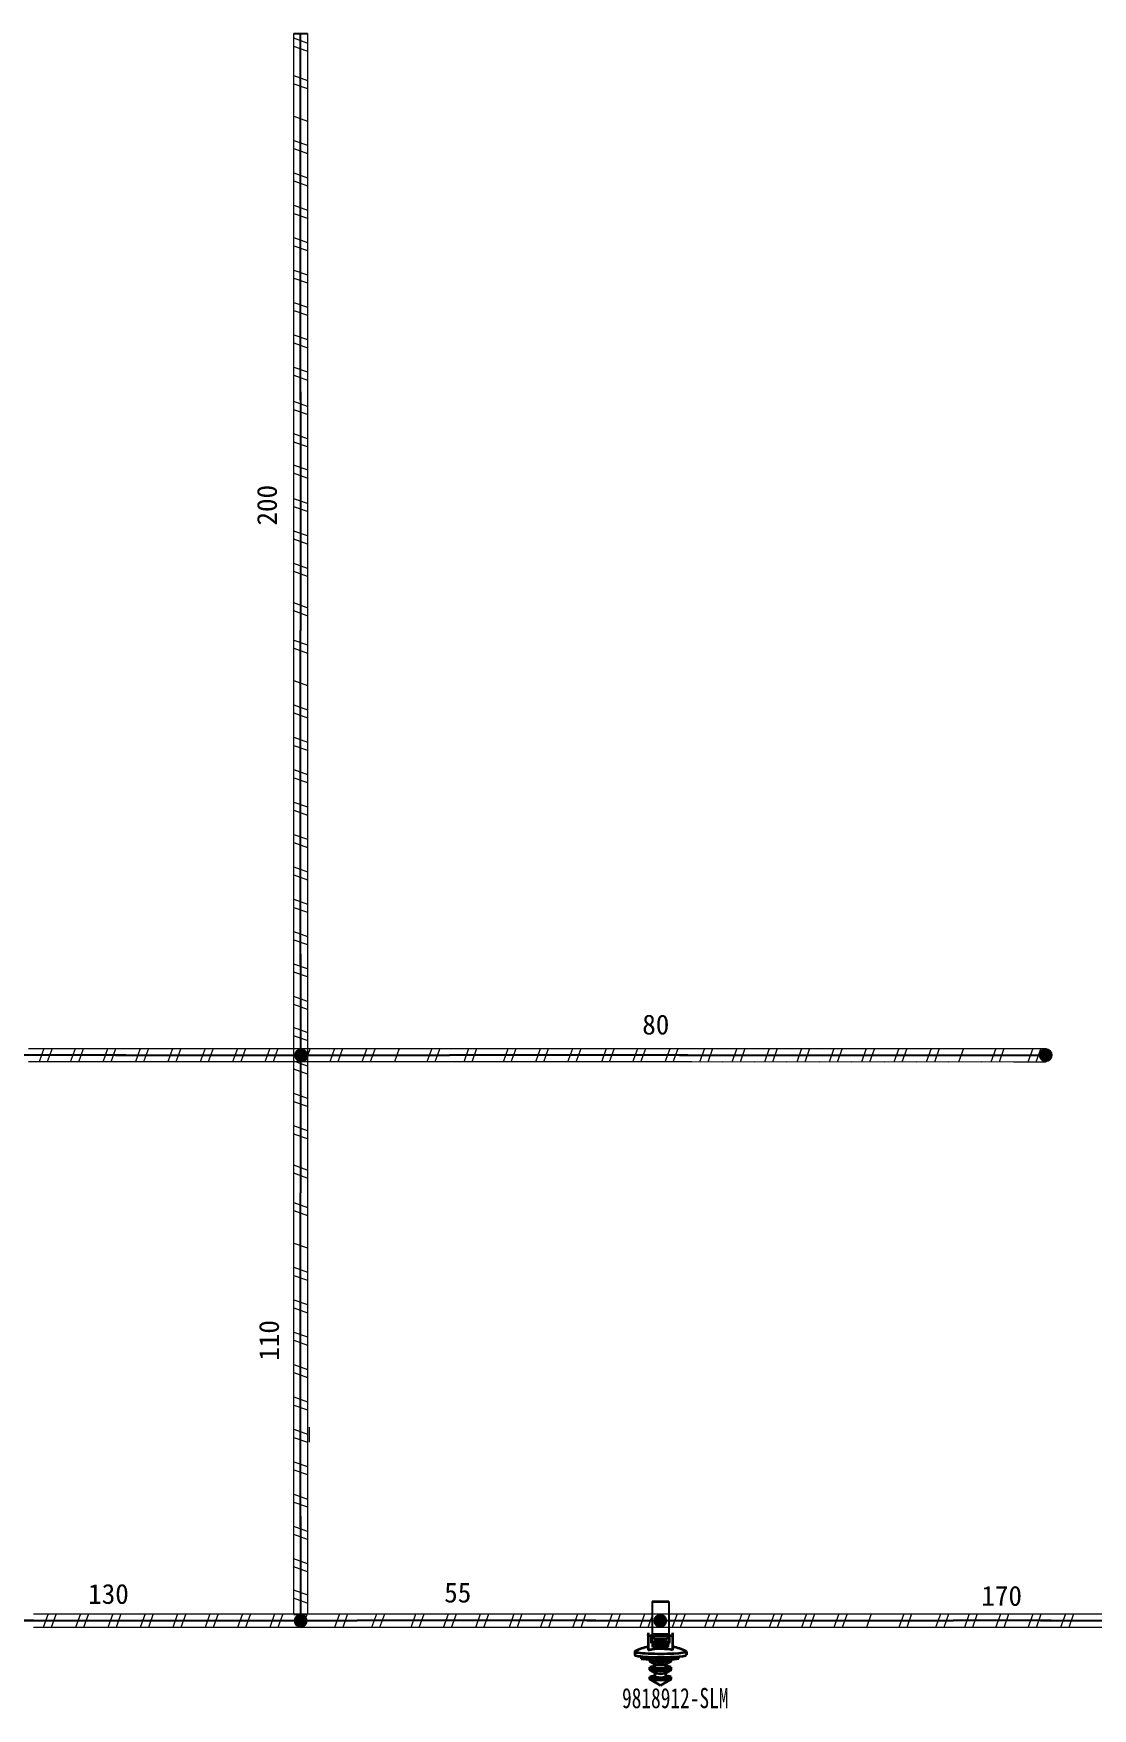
# Model space of a CAD drawing. Header units: millimetres. Extents: x 17 to 3784, y 12 to 1382.
# Drawn here: x 1067.3 to 1144.3, y 1076.4 to 1198.2 of the extents above; entities that cross this region are included whole.
import ezdxf

# ---------------------------------------------------------------- set-up
doc = ezdxf.new("R2010")
doc.units = ezdxf.units.MM
doc.layers.add('ENT', color=7, linetype='Continuous', lineweight=18)
doc.layers.add('粗实线层', color=7, linetype='Continuous', lineweight=35)
doc.styles.add('FangSong_GB2312_Style', font='simfang.ttf')
doc.styles.add('foton', font='', dxfattribs={"width": 0.7})
doc.styles.get('foton').set_extended_font_data('宋体')

msp = doc.modelspace()

# ---------------------------------------------------------------- hatches: boundary and pattern name
h = msp.add_hatch(color=0)
edge = h.paths.add_edge_path(flags=0)
edge.add_arc((1086.76, 1123.89), 0.507, 180, 540)
h = msp.add_hatch(color=0)
edge = h.paths.add_edge_path(flags=0)
edge.add_arc((1140.91, 1123.9), 0.507, 180, 540)
h = msp.add_hatch(color=0)
edge = h.paths.add_edge_path(flags=0)
edge.add_arc((1086.73, 1082.78), 0.507, 180, 540)
h = msp.add_hatch(color=0)
edge = h.paths.add_edge_path(flags=0)
edge.add_arc((1112.88, 1082.79), 0.507, 180, 540)

# ---------------------------------------------------------------- linework, layer by layer
for p, q in [((1086.24, 1198.14), (1087.22, 1198.14)), ((1140.92, 1124.39), (1140.92, 1123.41))]:
    msp.add_line(p, q)
at = {"color": 0}
for p, q in [((1112.29, 1084.2), (1112.29, 1081.81)), ((1113.51, 1084.2), (1113.51, 1081.81)), ((1086.23, 1083.28), (1087.22, 1083.28))]:
    msp.add_line(p, q, dxfattribs=at)
at = {"color": 0, "lineweight": 35, "ltscale": 0.137499}
for p, q in [((1112.29, 1084.2), (1113.51, 1084.2)), ((1112.29, 1081.81), (1113.51, 1081.81))]:
    msp.add_line(p, q, dxfattribs=at)
at = {"color": 0, "lineweight": 35, "ltscale": 0.021804}
for p, q in [((1112.01, 1081.72), (1112.02, 1081.91)), ((1112.26, 1081.36), (1112.25, 1081.17)), ((1112.35, 1081.36), (1112.34, 1081.17)), ((1112.35, 1081.07), (1112.34, 1080.88)), ((1113.46, 1081.36), (1113.45, 1081.17)), ((1113.78, 1081.72), (1113.79, 1081.91))]:
    msp.add_line(p, q, dxfattribs=at)
at = {"color": 0, "lineweight": 35, "ltscale": 0.199999}
msp.add_line((1112.01, 1081.72), (1113.78, 1081.72), dxfattribs=at)
at = {"color": 0, "lineweight": 35, "ltscale": 0.120856}
for p, q in [((1112.01, 1081.72), (1112.01, 1080.65)), ((1113.78, 1081.72), (1113.78, 1080.65))]:
    msp.add_line(p, q, dxfattribs=at)
at = {"color": 0, "lineweight": 35, "ltscale": 0.047321}
for p, q in [((1112.25, 1081.17), (1112.25, 1081.59)), ((1113.54, 1081.17), (1113.54, 1081.59))]:
    msp.add_line(p, q, dxfattribs=at)
at = {"color": 0, "lineweight": 35, "ltscale": 0.014999}
msp.add_line((1112.39, 1081.59), (1112.25, 1081.59), dxfattribs=at)
at = {"color": 0, "lineweight": 35, "ltscale": 0.010001}
for p, q in [((1112.25, 1081.17), (1112.34, 1081.17)), ((1113.45, 1081.17), (1113.54, 1081.17))]:
    msp.add_line(p, q, dxfattribs=at)
at = {"color": 0, "lineweight": 35, "ltscale": 0.025537}
msp.add_line((1112.26, 1081.36), (1112.26, 1081.59), dxfattribs=at)
at = {"color": 0, "lineweight": 35, "ltscale": 0.01}
msp.add_line((1112.26, 1081.36), (1112.35, 1081.36), dxfattribs=at)
at = {"color": 0, "lineweight": 35, "ltscale": 0.032373}
for p, q in [((1112.34, 1080.88), (1112.34, 1081.17)), ((1112.35, 1081.07), (1112.35, 1081.36))]:
    msp.add_line(p, q, dxfattribs=at)
at = {"color": 0, "lineweight": 35, "ltscale": 0.01149}
msp.add_line((1112.45, 1081.07), (1112.35, 1081.07), dxfattribs=at)
at = {"color": 0, "lineweight": 35, "ltscale": 0.012451}
for p, q in [((1112.39, 1081.59), (1112.39, 1081.48)), ((1112.45, 1081.15), (1112.45, 1081.04)), ((1113.34, 1081.15), (1113.34, 1081.04)), ((1113.4, 1081.59), (1113.4, 1081.48))]:
    msp.add_line(p, q, dxfattribs=at)
at = {"color": 0, "lineweight": 35, "ltscale": 0.114999}
msp.add_line((1113.4, 1081.48), (1112.39, 1081.48), dxfattribs=at)
at = {"color": 0, "lineweight": 35, "ltscale": 0.1}
for p, q in [((1112.45, 1081.35), (1113.34, 1081.35)), ((1112.46, 1080.96), (1113.34, 1080.96))]:
    msp.add_line(p, q, dxfattribs=at)
at = {"color": 0, "lineweight": 35, "ltscale": 0.000439834}
msp.add_line((1112.45, 1081.35), (1112.45, 1081.35), dxfattribs=at)
at = {"color": 0, "lineweight": 35, "ltscale": 0.099999}
for p, q in [((1112.45, 1081.35), (1113.34, 1081.35)), ((1112.45, 1081.17), (1113.34, 1081.17))]:
    msp.add_line(p, q, dxfattribs=at)
at = {"color": 0, "lineweight": 35, "ltscale": 0.019922}
for p, q in [((1112.45, 1081.35), (1112.45, 1081.17)), ((1113.34, 1081.35), (1113.34, 1081.17))]:
    msp.add_line(p, q, dxfattribs=at)
at = {"color": 0, "lineweight": 35, "ltscale": 0.002181}
for p, q in [((1112.45, 1081.17), (1112.45, 1081.15)), ((1113.34, 1081.17), (1113.34, 1081.15))]:
    msp.add_line(p, q, dxfattribs=at)
at = {"color": 0, "lineweight": 35, "ltscale": 0.099998}
for p, q in [((1112.45, 1081.15), (1113.34, 1081.15)), ((1112.45, 1081.04), (1113.34, 1081.04))]:
    msp.add_line(p, q, dxfattribs=at)
at = {"color": 0, "lineweight": 35, "ltscale": 0.009468}
msp.add_line((1112.45, 1081.04), (1112.46, 1080.96), dxfattribs=at)
at = {"color": 0, "lineweight": 35, "ltscale": 0.018183}
msp.add_line((1113.34, 1081.19), (1113.34, 1081.35), dxfattribs=at)
at = {"color": 0, "lineweight": 35, "ltscale": 0.000439867}
msp.add_line((1113.34, 1081.35), (1113.34, 1081.35), dxfattribs=at)
at = {"color": 0, "lineweight": 35, "ltscale": 0.002853}
msp.add_line((1113.34, 1081.22), (1113.34, 1081.19), dxfattribs=at)
at = {"color": 0, "lineweight": 35, "ltscale": 0.023842}
msp.add_line((1113.34, 1081), (1113.34, 1081.21), dxfattribs=at)
at = {"color": 0, "lineweight": 35, "ltscale": 0.012045}
msp.add_line((1113.45, 1081.07), (1113.34, 1081.07), dxfattribs=at)
at = {"color": 0, "lineweight": 35, "ltscale": 0.001513}
msp.add_line((1113.34, 1081.04), (1113.34, 1081.06), dxfattribs=at)
at = {"color": 0, "lineweight": 35, "ltscale": 0.010273}
msp.add_line((1113.34, 1081.05), (1113.34, 1080.96), dxfattribs=at)
at = {"color": 0, "lineweight": 35, "ltscale": 0.012463}
msp.add_line((1113.41, 1081.59), (1113.4, 1081.48), dxfattribs=at)
at = {"color": 0, "lineweight": 35, "ltscale": 0.015}
msp.add_line((1113.54, 1081.59), (1113.4, 1081.59), dxfattribs=at)
at = {"color": 0, "lineweight": 35, "ltscale": 0.032379}
msp.add_line((1113.45, 1080.88), (1113.45, 1081.17), dxfattribs=at)
at = {"color": 0, "lineweight": 35, "ltscale": 0.009064}
msp.add_line((1113.46, 1081.36), (1113.54, 1081.36), dxfattribs=at)
at = {"color": 0, "lineweight": 35, "ltscale": 0.113794}
msp.add_line((1113.79, 1080.9), (1113.79, 1081.91), dxfattribs=at)
at = {"color": 0, "lineweight": 35, "ltscale": 0.027679}
for p, q in [((1111.02, 1080.56), (1111.02, 1080.31)), ((1114.78, 1080.56), (1114.78, 1080.31))]:
    msp.add_line(p, q, dxfattribs=at)
at = {"color": 0, "lineweight": 35, "ltscale": 0.01853}
msp.add_line((1112.12, 1079.85), (1112.12, 1080.02), dxfattribs=at)
at = {"color": 0, "lineweight": 35, "ltscale": 0.051177}
msp.add_line((1112.52, 1079.61), (1112.13, 1079.84), dxfattribs=at)
at = {"color": 0, "lineweight": 35, "ltscale": 0.124999}
msp.add_line((1113.45, 1080.88), (1112.34, 1080.88), dxfattribs=at)
at = {"color": 0, "lineweight": 35, "ltscale": 0.02207}
for p, q in [((1112.52, 1079.96), (1112.52, 1080.15)), ((1113.28, 1079.96), (1113.28, 1080.15))]:
    msp.add_line(p, q, dxfattribs=at)
at = {"color": 0, "lineweight": 35, "ltscale": 0.051178}
msp.add_line((1113.28, 1079.61), (1113.67, 1079.84), dxfattribs=at)
at = {"color": 0, "lineweight": 35, "ltscale": 0.004356}
msp.add_line((1113.34, 1080.96), (1113.34, 1081), dxfattribs=at)
at = {"color": 0, "lineweight": 35, "ltscale": 0.018536}
msp.add_line((1113.67, 1079.85), (1113.67, 1080.02), dxfattribs=at)
at = {"color": 0, "lineweight": 35, "ltscale": 0.019769}
for p, q in [((1112.12, 1079.23), (1112.12, 1079.41)), ((1113.67, 1079.23), (1113.67, 1079.41))]:
    msp.add_line(p, q, dxfattribs=at)
at = {"color": 0, "lineweight": 35, "ltscale": 0.017883}
for p, q in [((1112.12, 1078.55), (1112.12, 1078.71)), ((1113.67, 1078.55), (1113.67, 1078.71))]:
    msp.add_line(p, q, dxfattribs=at)
at = {"color": 0, "lineweight": 35, "ltscale": 0.051179}
for p, q in [((1112.52, 1078.99), (1112.13, 1079.22)), ((1113.28, 1078.99), (1113.67, 1079.22))]:
    msp.add_line(p, q, dxfattribs=at)
at = {"color": 0, "lineweight": 35, "ltscale": 0.029858}
for p, q in [((1112.52, 1079.35), (1112.52, 1079.61)), ((1113.28, 1079.35), (1113.28, 1079.61))]:
    msp.add_line(p, q, dxfattribs=at)
at = {"color": 0, "lineweight": 35, "ltscale": 0.032245}
for p, q in [((1112.52, 1078.71), (1112.52, 1078.99)), ((1113.28, 1078.71), (1113.28, 1078.99))]:
    msp.add_line(p, q, dxfattribs=at)
at = {"color": 0, "lineweight": 35, "ltscale": 0.100609}
msp.add_line((1112.9, 1078.09), (1112.13, 1078.54), dxfattribs=at)
at = {"color": 0, "lineweight": 35, "ltscale": 0.10061}
msp.add_line((1112.9, 1078.09), (1113.67, 1078.54), dxfattribs=at)
at = {"color": 7, "linetype": 'Continuous', "lineweight": 0}
for points in [[(1086.24, 1195.8), (1086.24, 1198.15)], [(1087.22, 1198.15), (1087.22, 1195.8)], [(1087.21, 1197.44), (1086.23, 1197.8)], [(1087.21, 1196.86), (1086.23, 1197.21)], [(1086.24, 1193.44), (1086.24, 1195.8)], [(1087.22, 1195.8), (1087.22, 1193.44)], [(1086.24, 1195.09), (1087.22, 1194.74)], [(1086.24, 1194.5), (1087.22, 1194.15)], [(1086.24, 1191.09), (1086.24, 1193.44)], [(1087.22, 1193.44), (1087.22, 1191.09)], [(1086.24, 1192.15), (1087.22, 1191.79)], [(1086.24, 1188.73), (1086.24, 1191.09)], [(1087.22, 1191.09), (1087.22, 1188.73)], [(1086.24, 1190.38), (1087.22, 1190.03)], [(1086.24, 1189.79), (1087.22, 1189.44)], [(1086.24, 1186.38), (1086.24, 1188.73)], [(1087.22, 1188.73), (1087.22, 1186.38)], [(1086.24, 1188.03), (1087.22, 1187.67)], [(1086.24, 1187.44), (1087.22, 1187.09)], [(1086.24, 1184.02), (1086.24, 1186.38)], [(1087.22, 1186.38), (1087.22, 1184.02)], [(1086.24, 1185.67), (1087.22, 1185.32)], [(1086.24, 1185.08), (1087.22, 1184.73)], [(1086.24, 1181.67), (1086.24, 1184.02)], [(1086.24, 1183.32), (1087.22, 1182.96)], [(1087.22, 1184.02), (1087.22, 1181.67)], [(1086.24, 1182.73), (1087.22, 1182.38)], [(1086.24, 1179.32), (1086.24, 1181.67)], [(1086.24, 1180.96), (1087.22, 1180.61)], [(1087.22, 1181.67), (1087.22, 1179.32)], [(1086.24, 1180.38), (1087.22, 1180.02)], [(1086.24, 1176.96), (1086.24, 1179.32)], [(1086.24, 1178.61), (1087.22, 1178.26)], [(1087.22, 1179.32), (1087.22, 1176.96)], [(1086.24, 1178.02), (1087.22, 1177.67)], [(1086.24, 1174.61), (1086.24, 1176.96)], [(1086.24, 1176.25), (1087.22, 1175.9)], [(1087.22, 1176.96), (1087.22, 1174.61)], [(1086.24, 1175.67), (1087.22, 1175.31)], [(1086.24, 1172.25), (1086.24, 1174.61)], [(1086.24, 1173.9), (1087.22, 1173.55)], [(1087.22, 1174.61), (1087.22, 1172.25)], [(1086.24, 1173.31), (1087.22, 1172.96)], [(1086.24, 1169.75), (1086.24, 1172.65)], [(1087.22, 1172.39), (1087.22, 1169.75)], [(1087.22, 1171.05), (1086.24, 1171.4)], [(1087.22, 1170.46), (1086.24, 1170.81)], [(1086.24, 1167.4), (1086.24, 1169.75)], [(1087.22, 1168.69), (1086.24, 1169.05)], [(1087.22, 1169.75), (1087.22, 1167.4)], [(1087.22, 1168.1), (1086.24, 1168.46)], [(1087.2, 1166.43), (1086.22, 1166.78)], [(1086.24, 1165.04), (1086.24, 1167.4)], [(1087.22, 1167.4), (1087.22, 1165.04)], [(1087.2, 1165.84), (1086.22, 1166.19)], [(1086.24, 1162.69), (1086.24, 1165.04)], [(1087.22, 1165.04), (1087.22, 1162.69)], [(1087.22, 1163.98), (1086.24, 1164.34)], [(1087.22, 1163.4), (1086.24, 1163.75)], [(1086.24, 1160.33), (1086.24, 1162.69)], [(1087.22, 1162.69), (1087.22, 1160.33)], [(1087.22, 1161.63), (1086.24, 1161.98)], [(1087.22, 1161.04), (1086.24, 1161.39)], [(1086.24, 1156.97), (1086.24, 1160.33)], [(1087.22, 1160.33), (1087.22, 1156.89)], [(1087.22, 1159.27), (1086.24, 1159.63)], [(1087.22, 1158.69), (1086.24, 1159.04)], [(1087.21, 1156.42), (1086.23, 1156.77)], [(1086.24, 1154.77), (1086.24, 1157.13)], [(1087.22, 1157.13), (1087.22, 1154.77)], [(1087.21, 1155.83), (1086.23, 1156.19)], [(1086.24, 1152.42), (1086.24, 1154.77)], [(1086.24, 1154.07), (1087.22, 1153.71)], [(1087.22, 1154.77), (1087.22, 1152.42)], [(1086.24, 1153.48), (1087.22, 1153.12)], [(1086.24, 1150.06), (1086.24, 1152.42)], [(1087.22, 1152.42), (1087.22, 1150.06)], [(1086.24, 1151.12), (1087.22, 1150.77)], [(1086.24, 1147.71), (1086.24, 1150.06)], [(1086.24, 1149.36), (1087.22, 1149)], [(1087.22, 1150.06), (1087.22, 1147.71)], [(1086.24, 1148.77), (1087.22, 1148.42)], [(1086.24, 1145.35), (1086.24, 1147.71)], [(1086.24, 1147), (1087.22, 1146.65)], [(1087.22, 1147.71), (1087.22, 1145.35)], [(1086.24, 1146.41), (1087.22, 1146.06)], [(1086.24, 1143), (1086.24, 1145.35)], [(1086.24, 1144.65), (1087.22, 1144.3)], [(1087.22, 1145.35), (1087.22, 1143)], [(1086.24, 1144.06), (1087.22, 1143.71)], [(1086.24, 1140.65), (1086.24, 1143)], [(1086.24, 1142.29), (1087.22, 1141.94)], [(1087.22, 1143), (1087.22, 1140.65)], [(1086.24, 1141.71), (1087.22, 1141.35)], [(1086.24, 1138.29), (1086.24, 1140.65)], [(1086.24, 1139.94), (1087.22, 1139.59)], [(1087.22, 1140.65), (1087.22, 1138.29)], [(1086.24, 1139.35), (1087.22, 1139)], [(1086.24, 1135.94), (1086.24, 1138.29)], [(1087.22, 1138.29), (1087.22, 1135.94)], [(1086.24, 1137.59), (1087.22, 1137.23)], [(1086.24, 1137), (1087.22, 1136.64)], [(1086.24, 1133.58), (1086.24, 1135.94)], [(1087.22, 1135.94), (1087.22, 1133.58)], [(1086.24, 1135.23), (1087.22, 1134.88)], [(1086.24, 1134.64), (1087.22, 1134.29)], [(1086.24, 1131.23), (1086.24, 1133.58)], [(1087.22, 1133.58), (1087.22, 1131.23)], [(1086.24, 1132.88), (1087.22, 1132.52)], [(1086.24, 1132.29), (1087.22, 1131.94)], [(1086.24, 1128.87), (1086.24, 1131.23)], [(1087.22, 1131.23), (1087.22, 1128.87)], [(1087.22, 1130.17), (1086.24, 1130.52)], [(1087.22, 1129.58), (1086.24, 1129.93)], [(1086.24, 1126.52), (1086.24, 1128.87)], [(1087.22, 1128.87), (1087.22, 1126.52)], [(1087.22, 1127.81), (1086.24, 1128.17)], [(1087.22, 1127.22), (1086.24, 1127.58)], [(1086.24, 1124.16), (1086.24, 1126.52)], [(1087.22, 1126.52), (1087.22, 1124.16)], [(1087.2, 1125.55), (1086.22, 1125.9)], [(1087.2, 1124.96), (1086.22, 1125.31)], [(1066.94, 1124.39), (1069.3, 1124.39)], [(1067.74, 1123.43), (1068.09, 1124.41)], [(1068.33, 1123.43), (1068.68, 1124.41)], [(1069.3, 1124.39), (1071.65, 1124.39)], [(1070, 1123.41), (1070.36, 1124.39)], [(1070.59, 1123.41), (1070.95, 1124.39)], [(1071.65, 1124.39), (1074.01, 1124.39)], [(1072.36, 1123.41), (1072.71, 1124.39)], [(1072.95, 1123.41), (1073.3, 1124.39)], [(1074.01, 1124.38), (1076.36, 1124.39)], [(1075.07, 1124.39), (1074.71, 1123.41)], [(1075.66, 1124.39), (1075.3, 1123.41)], [(1076.36, 1124.38), (1078.72, 1124.39)], [(1077.42, 1124.39), (1077.07, 1123.41)], [(1078.01, 1124.39), (1077.66, 1123.41)], [(1078.72, 1124.38), (1081.07, 1124.39)], [(1079.78, 1124.39), (1079.42, 1123.41)], [(1080.36, 1124.39), (1080.01, 1123.41)], [(1081.07, 1124.38), (1083.43, 1124.39)], [(1082.13, 1124.39), (1081.78, 1123.41)], [(1082.72, 1124.39), (1082.37, 1123.41)], [(1083.43, 1124.38), (1085.78, 1124.39)], [(1084.48, 1124.39), (1084.13, 1123.41)], [(1085.07, 1124.39), (1084.72, 1123.41)], [(1085.78, 1124.38), (1088.13, 1124.39)], [(1086.24, 1121.81), (1086.24, 1124.16)], [(1086.84, 1124.39), (1086.49, 1123.41)], [(1087.43, 1124.39), (1087.07, 1123.41)], [(1087.22, 1124.16), (1087.22, 1121.81)], [(1088.13, 1124.38), (1090.49, 1124.39)], [(1089.19, 1124.39), (1088.84, 1123.41)], [(1089.78, 1124.39), (1089.43, 1123.41)], [(1090.49, 1124.38), (1092.84, 1124.39)], [(1091.55, 1124.39), (1091.19, 1123.41)], [(1092.14, 1124.39), (1091.78, 1123.41)], [(1092.84, 1124.38), (1095.2, 1124.39)], [(1093.9, 1124.39), (1093.55, 1123.41)], [(1095.2, 1124.38), (1097.55, 1124.39)], [(1096.26, 1124.39), (1095.9, 1123.41)], [(1096.84, 1124.39), (1096.49, 1123.41)], [(1097.55, 1124.39), (1099.91, 1124.39)], [(1098.61, 1123.42), (1098.96, 1124.4)], [(1099.2, 1123.42), (1099.55, 1124.4)], [(1099.75, 1124.39), (1103.11, 1124.39)], [(1101.47, 1123.41), (1101.82, 1124.39)], [(1102.05, 1123.41), (1102.41, 1124.39)], [(1103.11, 1124.39), (1105.47, 1124.39)], [(1103.82, 1123.41), (1104.17, 1124.39)], [(1104.41, 1123.41), (1104.76, 1124.39)], [(1105.47, 1124.39), (1107.82, 1124.39)], [(1106.17, 1123.41), (1106.53, 1124.39)], [(1106.76, 1123.41), (1107.12, 1124.39)], [(1107.82, 1124.39), (1110.18, 1124.39)], [(1108.62, 1123.42), (1108.97, 1124.41)], [(1109.2, 1123.42), (1109.56, 1124.41)], [(1110.18, 1124.39), (1112.53, 1124.39)], [(1110.88, 1123.41), (1111.24, 1124.39)], [(1111.47, 1123.41), (1111.82, 1124.39)], [(1112.53, 1124.39), (1115.43, 1124.39)], [(1113.24, 1123.41), (1113.59, 1124.39)], [(1113.83, 1123.41), (1114.18, 1124.39)], [(1115.03, 1124.38), (1117.39, 1124.39)], [(1116.09, 1124.39), (1115.74, 1123.4)], [(1116.68, 1124.39), (1116.33, 1123.4)], [(1117.39, 1124.38), (1119.74, 1124.39)], [(1118.45, 1124.39), (1118.09, 1123.4)], [(1119.03, 1124.39), (1118.68, 1123.4)], [(1119.74, 1124.38), (1122.09, 1124.39)], [(1120.8, 1124.39), (1120.45, 1123.4)], [(1121.39, 1124.39), (1121.04, 1123.4)], [(1122.09, 1124.38), (1124.45, 1124.39)], [(1123.15, 1124.39), (1122.8, 1123.4)], [(1123.74, 1124.39), (1123.39, 1123.4)], [(1124.45, 1124.38), (1126.8, 1124.39)], [(1125.51, 1124.39), (1125.16, 1123.4)], [(1126.1, 1124.39), (1125.74, 1123.4)], [(1126.8, 1124.38), (1129.16, 1124.39)], [(1127.86, 1124.39), (1127.51, 1123.4)], [(1128.45, 1124.39), (1128.1, 1123.4)], [(1129.16, 1124.38), (1131.51, 1124.39)], [(1130.22, 1124.39), (1129.86, 1123.4)], [(1130.81, 1124.39), (1130.45, 1123.4)], [(1131.51, 1124.38), (1133.87, 1124.39)], [(1132.57, 1124.39), (1132.22, 1123.4)], [(1133.16, 1124.39), (1132.81, 1123.4)], [(1133.87, 1124.38), (1136.22, 1124.39)], [(1134.93, 1124.39), (1134.57, 1123.4)], [(1136.22, 1124.38), (1138.58, 1124.39)], [(1137.28, 1124.39), (1136.93, 1123.4)], [(1137.87, 1124.39), (1137.52, 1123.4)], [(1138.58, 1124.39), (1140.93, 1124.39)], [(1139.64, 1123.42), (1139.99, 1124.4)], [(1140.22, 1123.42), (1140.58, 1124.4)], [(1069.3, 1123.41), (1066.94, 1123.41)], [(1071.65, 1123.41), (1069.3, 1123.41)], [(1074.01, 1123.41), (1071.65, 1123.41)], [(1076.36, 1123.41), (1074.01, 1123.41)], [(1078.72, 1123.41), (1076.36, 1123.41)], [(1081.07, 1123.41), (1078.72, 1123.41)], [(1083.43, 1123.41), (1081.07, 1123.41)], [(1085.78, 1123.41), (1083.43, 1123.41)], [(1088.13, 1123.41), (1085.78, 1123.41)], [(1087.22, 1123.1), (1086.24, 1123.46)], [(1087.22, 1122.52), (1086.24, 1122.87)], [(1090.49, 1123.41), (1088.13, 1123.41)], [(1092.84, 1123.41), (1090.49, 1123.41)], [(1095.2, 1123.41), (1092.84, 1123.41)], [(1097.55, 1123.41), (1095.2, 1123.41)], [(1099.91, 1123.41), (1097.55, 1123.41)], [(1103.11, 1123.41), (1099.67, 1123.41)], [(1105.47, 1123.41), (1103.11, 1123.41)], [(1107.82, 1123.41), (1105.47, 1123.41)], [(1110.18, 1123.41), (1107.82, 1123.41)], [(1112.53, 1123.41), (1110.18, 1123.41)], [(1115.17, 1123.41), (1112.53, 1123.41)], [(1117.39, 1123.41), (1115.03, 1123.4)], [(1119.74, 1123.41), (1117.39, 1123.4)], [(1122.09, 1123.41), (1119.74, 1123.4)], [(1124.45, 1123.41), (1122.09, 1123.4)], [(1126.8, 1123.41), (1124.45, 1123.4)], [(1129.16, 1123.41), (1126.8, 1123.4)], [(1131.51, 1123.41), (1129.16, 1123.4)], [(1133.87, 1123.41), (1131.51, 1123.4)], [(1136.22, 1123.41), (1133.87, 1123.4)], [(1138.58, 1123.41), (1136.22, 1123.4)], [(1140.93, 1123.4), (1138.58, 1123.4)], [(1086.24, 1119.46), (1086.24, 1121.81)], [(1087.22, 1121.81), (1087.22, 1119.46)], [(1087.22, 1120.75), (1086.24, 1121.1)], [(1087.22, 1120.16), (1086.24, 1120.51)], [(1086.24, 1116.09), (1086.24, 1119.46)], [(1087.22, 1119.46), (1087.22, 1116.01)], [(1087.22, 1118.4), (1086.24, 1118.75)], [(1087.22, 1117.81), (1086.24, 1118.16)], [(1087.21, 1115.54), (1086.23, 1115.9)], [(1087.21, 1114.95), (1086.23, 1115.31)], [(1086.24, 1113.89), (1086.24, 1116.25)], [(1087.22, 1116.25), (1087.22, 1113.89)], [(1086.24, 1111.54), (1086.24, 1113.89)], [(1087.22, 1113.89), (1087.22, 1111.54)], [(1086.24, 1113.19), (1087.22, 1112.83)], [(1086.24, 1112.6), (1087.22, 1112.25)], [(1086.24, 1109.18), (1086.24, 1111.54)], [(1087.22, 1111.54), (1087.22, 1109.18)], [(1086.24, 1110.24), (1087.22, 1109.89)], [(1086.24, 1106.83), (1086.24, 1109.18)], [(1087.22, 1109.18), (1087.22, 1106.83)], [(1086.24, 1108.48), (1087.22, 1108.13)], [(1086.24, 1107.89), (1087.22, 1107.54)], [(1086.24, 1104.48), (1086.24, 1106.83)], [(1087.22, 1106.83), (1087.22, 1104.48)], [(1086.24, 1106.12), (1087.22, 1105.77)], [(1086.24, 1105.54), (1087.22, 1105.18)], [(1086.24, 1102.12), (1086.24, 1104.48)], [(1087.22, 1104.48), (1087.22, 1102.12)], [(1086.24, 1103.77), (1087.22, 1103.42)], [(1086.24, 1103.18), (1087.22, 1102.83)], [(1086.24, 1099.77), (1086.24, 1102.12)], [(1087.22, 1102.12), (1087.22, 1099.77)], [(1086.24, 1101.42), (1087.22, 1101.06)], [(1086.24, 1100.83), (1087.22, 1100.47)], [(1086.24, 1097.41), (1086.24, 1099.77)], [(1087.22, 1099.77), (1087.22, 1097.41)], [(1086.24, 1099.06), (1087.22, 1098.71)], [(1086.24, 1098.47), (1087.22, 1098.12)], [(1086.24, 1095.06), (1086.24, 1097.41)], [(1087.22, 1097.41), (1087.22, 1095.06)], [(1086.24, 1096.71), (1087.22, 1096.35)], [(1086.24, 1096.12), (1087.22, 1095.76)], [(1086.24, 1092.7), (1086.24, 1095.06)], [(1087.22, 1095.06), (1087.22, 1092.7)], [(1086.24, 1094.35), (1087.22, 1094)], [(1086.24, 1093.76), (1087.22, 1093.41)], [(1086.24, 1092), (1087.22, 1091.64)], [(1086.24, 1091.41), (1087.22, 1091.06)]]:
    msp.add_lwpolyline(points, dxfattribs=at)
at = {"color": 7, "linetype": 'Continuous', "lineweight": 25}
for points in [[(1086.73, 1171.5), (1086.73, 1198.12)], [(1086.73, 1172.11), (1086.73, 1154.77)], [(1086.73, 1130.48), (1086.73, 1154.77)], [(1086.73, 1131.23), (1086.73, 1113.89)], [(1074.01, 1123.9), (1056.67, 1123.9)], [(1073.26, 1123.9), (1097.55, 1123.9)], [(1114.89, 1123.9), (1097.55, 1123.9)], [(1114.28, 1123.9), (1140.9, 1123.9)]]:
    msp.add_lwpolyline(points, dxfattribs=at)
at = {"color": 7, "linetype": 'Continuous', "lineweight": 13}
for points in [[(1086.73, 1195.8), (1086.73, 1172.29)], [(1086.73, 1172.1), (1086.73, 1154.77)], [(1086.73, 1154.77), (1086.73, 1131.26)], [(1086.73, 1131.22), (1086.73, 1113.89)], [(1074, 1123.9), (1056.67, 1123.9)], [(1097.55, 1123.9), (1074.04, 1123.9)], [(1114.88, 1123.9), (1097.55, 1123.9)], [(1138.58, 1123.9), (1115.06, 1123.9)], [(1087.35, 1096.87), (1087.35, 1095.78), (1087.35, 1095.78)]]:
    msp.add_lwpolyline(points, dxfattribs=at)
at = {"color": 0, "linetype": 'Continuous', "lineweight": 13}
for points in [[(1086.73, 1113.89), (1086.73, 1090.38)], [(1086.73, 1090.35), (1086.73, 1083.25)], [(1090.85, 1082.8), (1067.34, 1082.8)], [(1108.18, 1082.8), (1090.85, 1082.8)], [(1131.87, 1082.8), (1108.36, 1082.8)], [(1141.29, 1082.8), (1134.19, 1082.8)], [(1164.83, 1082.8), (1141.32, 1082.8)]]:
    msp.add_lwpolyline(points, dxfattribs=at)
at = {"color": 0, "linetype": 'Continuous', "lineweight": 25}
for points in [[(1086.73, 1089.6), (1086.73, 1113.89)], [(1086.73, 1090.36), (1086.73, 1083.25)], [(1067.31, 1082.8), (1049.97, 1082.8)], [(1066.55, 1082.8), (1090.85, 1082.8)], [(1108.19, 1082.8), (1090.85, 1082.8)], [(1107.57, 1082.8), (1134.2, 1082.8)], [(1141.3, 1082.8), (1134.19, 1082.8)], [(1140.54, 1082.8), (1164.83, 1082.8)]]:
    msp.add_lwpolyline(points, dxfattribs=at)
at = {"color": 0, "linetype": 'Continuous', "lineweight": 0}
for points in [[(1086.24, 1090.35), (1086.24, 1092.7)], [(1087.22, 1092.7), (1087.22, 1090.35)], [(1086.24, 1088), (1086.24, 1090.35)], [(1087.22, 1089.29), (1086.24, 1089.64)], [(1087.22, 1090.35), (1087.22, 1088)], [(1087.22, 1088.7), (1086.24, 1089.06)], [(1086.24, 1085.64), (1086.24, 1088)], [(1087.22, 1086.94), (1086.24, 1087.29)], [(1087.22, 1088), (1087.22, 1085.64)], [(1087.22, 1086.35), (1086.24, 1086.7)], [(1087.2, 1084.67), (1086.22, 1085.02)], [(1086.24, 1083.29), (1086.24, 1085.64)], [(1087.22, 1085.64), (1087.22, 1083.29)], [(1087.2, 1084.08), (1086.22, 1084.43)], [(1067.3, 1083.29), (1069.66, 1083.29)], [(1069.66, 1082.31), (1067.3, 1082.31)], [(1068.36, 1083.29), (1068.01, 1082.31)], [(1068.95, 1083.29), (1068.6, 1082.31)], [(1069.66, 1083.29), (1072.01, 1083.29)], [(1072.01, 1082.31), (1069.66, 1082.31)], [(1070.72, 1083.29), (1070.36, 1082.31)], [(1071.31, 1083.29), (1070.95, 1082.31)], [(1072.01, 1083.29), (1074.37, 1083.29)], [(1074.37, 1082.31), (1072.01, 1082.31)], [(1073.07, 1083.29), (1072.72, 1082.31)], [(1073.66, 1083.29), (1073.31, 1082.31)], [(1074.37, 1083.29), (1076.72, 1083.29)], [(1076.72, 1082.31), (1074.37, 1082.31)], [(1075.43, 1083.29), (1075.07, 1082.31)], [(1076.01, 1083.29), (1075.66, 1082.31)], [(1076.72, 1083.29), (1079.07, 1083.29)], [(1079.07, 1082.31), (1076.72, 1082.31)], [(1077.78, 1083.29), (1077.43, 1082.31)], [(1078.37, 1083.29), (1078.02, 1082.31)], [(1079.07, 1083.29), (1081.43, 1083.29)], [(1081.43, 1082.31), (1079.07, 1082.31)], [(1080.13, 1083.29), (1079.78, 1082.31)], [(1080.72, 1083.29), (1080.37, 1082.31)], [(1081.43, 1083.29), (1083.78, 1083.29)], [(1083.78, 1082.31), (1081.43, 1082.31)], [(1082.49, 1083.29), (1082.14, 1082.31)], [(1083.08, 1083.29), (1082.72, 1082.31)], [(1083.78, 1083.29), (1086.14, 1083.29)], [(1086.14, 1082.31), (1083.78, 1082.31)], [(1084.84, 1083.29), (1084.49, 1082.31)], [(1085.43, 1083.29), (1085.08, 1082.31)], [(1086.14, 1083.29), (1088.49, 1083.29)], [(1088.49, 1082.31), (1086.14, 1082.31)], [(1087.2, 1083.29), (1086.84, 1082.31)], [(1088.49, 1083.29), (1090.85, 1083.29)], [(1090.85, 1082.31), (1088.49, 1082.31)], [(1089.55, 1083.29), (1089.2, 1082.31)], [(1090.14, 1083.29), (1089.79, 1082.31)], [(1090.85, 1083.29), (1093.2, 1083.29)], [(1093.2, 1082.31), (1090.85, 1082.31)], [(1091.91, 1082.32), (1092.26, 1083.3)], [(1092.5, 1082.32), (1092.85, 1083.3)], [(1096.41, 1082.31), (1092.97, 1082.31)], [(1093.05, 1083.29), (1096.41, 1083.29)], [(1094.76, 1082.31), (1095.11, 1083.29)], [(1095.35, 1082.31), (1095.7, 1083.29)], [(1096.41, 1083.29), (1098.76, 1083.29)], [(1098.76, 1082.31), (1096.41, 1082.31)], [(1097.12, 1082.31), (1097.47, 1083.29)], [(1097.7, 1082.31), (1098.06, 1083.29)], [(1098.76, 1083.29), (1101.12, 1083.29)], [(1101.12, 1082.31), (1098.76, 1082.31)], [(1099.47, 1082.31), (1099.82, 1083.29)], [(1100.06, 1082.31), (1100.41, 1083.29)], [(1101.12, 1083.29), (1103.47, 1083.29)], [(1103.47, 1082.31), (1101.12, 1082.31)], [(1101.91, 1082.33), (1102.26, 1083.31)], [(1102.5, 1082.33), (1102.85, 1083.31)], [(1103.47, 1083.29), (1105.83, 1083.29)], [(1105.83, 1082.31), (1103.47, 1082.31)], [(1104.18, 1082.31), (1104.53, 1083.29)], [(1104.77, 1082.31), (1105.12, 1083.29)], [(1105.83, 1083.29), (1108.72, 1083.29)], [(1108.47, 1082.31), (1105.83, 1082.31)], [(1106.53, 1082.31), (1106.89, 1083.29)], [(1107.12, 1082.31), (1107.47, 1083.29)], [(1108.33, 1083.29), (1110.68, 1083.29)], [(1110.68, 1082.31), (1108.33, 1082.31)], [(1109.39, 1083.29), (1109.03, 1082.31)], [(1109.97, 1083.29), (1109.62, 1082.31)], [(1110.68, 1083.29), (1113.04, 1083.29)], [(1113.04, 1082.31), (1110.68, 1082.31)], [(1111.74, 1083.29), (1111.39, 1082.31)], [(1112.33, 1083.29), (1111.98, 1082.31)], [(1113.04, 1083.29), (1115.39, 1083.29)], [(1115.39, 1082.31), (1113.04, 1082.31)], [(1114.1, 1083.29), (1113.74, 1082.31)], [(1114.68, 1083.29), (1114.33, 1082.31)], [(1115.39, 1083.29), (1117.74, 1083.29)], [(1117.74, 1082.31), (1115.39, 1082.31)], [(1116.45, 1083.29), (1116.1, 1082.31)], [(1117.04, 1083.29), (1116.68, 1082.31)], [(1117.74, 1083.29), (1120.1, 1083.29)], [(1120.1, 1082.31), (1117.74, 1082.31)], [(1118.8, 1083.29), (1118.45, 1082.31)], [(1119.39, 1083.29), (1119.04, 1082.31)], [(1120.1, 1083.29), (1122.45, 1083.29)], [(1122.45, 1082.31), (1120.1, 1082.31)], [(1121.16, 1083.29), (1120.8, 1082.31)], [(1121.75, 1083.29), (1121.39, 1082.31)], [(1122.45, 1083.29), (1124.81, 1083.29)], [(1124.81, 1082.31), (1122.45, 1082.31)], [(1123.51, 1083.29), (1123.16, 1082.31)], [(1124.1, 1083.29), (1123.75, 1082.31)], [(1124.81, 1083.29), (1127.16, 1083.29)], [(1127.16, 1082.31), (1124.81, 1082.31)], [(1125.87, 1083.29), (1125.51, 1082.31)], [(1126.46, 1083.29), (1126.1, 1082.31)], [(1127.16, 1083.29), (1129.52, 1083.29)], [(1129.52, 1082.31), (1127.16, 1082.31)], [(1128.22, 1083.29), (1127.87, 1082.31)], [(1129.52, 1083.29), (1131.87, 1083.29)], [(1131.87, 1082.31), (1129.52, 1082.31)], [(1130.58, 1083.29), (1130.22, 1082.31)], [(1131.16, 1083.29), (1130.81, 1082.31)], [(1131.87, 1083.29), (1134.22, 1083.29)], [(1134.22, 1082.31), (1131.87, 1082.31)], [(1132.93, 1082.32), (1133.28, 1083.3)], [(1133.52, 1082.32), (1133.87, 1083.3)], [(1134.23, 1083.29), (1136.58, 1083.29)], [(1136.58, 1082.31), (1134.23, 1082.31)], [(1135.02, 1082.33), (1135.37, 1083.31)], [(1135.61, 1082.33), (1135.96, 1083.31)], [(1136.58, 1083.29), (1138.93, 1083.29)], [(1138.93, 1082.31), (1136.58, 1082.31)], [(1137.29, 1082.31), (1137.64, 1083.29)], [(1137.88, 1082.31), (1138.23, 1083.29)], [(1138.93, 1083.29), (1141.29, 1083.29)], [(1141.29, 1082.31), (1138.93, 1082.31)], [(1139.64, 1082.31), (1139.99, 1083.29)], [(1140.23, 1082.31), (1140.58, 1083.29)], [(1141.29, 1083.29), (1143.64, 1083.29)], [(1143.64, 1082.31), (1141.29, 1082.31)], [(1142.35, 1083.29), (1141.99, 1082.31)], [(1142.94, 1083.29), (1142.58, 1082.31)], [(1143.64, 1083.29), (1146, 1083.29)], [(1146, 1082.31), (1143.64, 1082.31)]]:
    msp.add_lwpolyline(points, dxfattribs=at)
at = {"color": 0, "lineweight": 35}
msp.add_lwpolyline([(1113.79, 1080.9), (1113.79, 1080.9), (1113.79, 1080.9), (1113.79, 1080.9), (1113.78, 1080.65)], dxfattribs=at)
for centre, radius, start, end in [((1112.9, 1076.56), 4.43, 101.5926, 114.6806), ((1112.89, 1076.44), 4.3, 98.0608, 101.8594), ((1112.89, 1076.44), 4.31, 78.1064, 98.0601), ((1112.9, 1076.56), 4.43, 65.3204, 78.4449)]:
    msp.add_arc(centre, radius, start, end, dxfattribs=at)
for centre, major_axis, ratio, start_param, end_param in [((1113.34, 1081), (0, 0.221), 0.00373, 5.995159, 6.283185), ((1113.34, 1081), (0, 0.221), 0.00373, 0, 0.087245), ((1113.34, 1080.83), (0, 0.221), 0.00373, 6.048679, 6.283185), ((1112.9, 1080.56), (1.88, 0), 0.087133, 2.954112, 3.141636), ((1112.9, 1080.56), (1.88, 0), 0.087133, 3.141636, 4.208645), ((1112.9, 1080.31), (-1.88, 0), 0.087133, 0, 1.067052), ((1112.9, 1080.56), (-1.88, 0), 0.087133, 1.067052, 3.141614), ((1112.9, 1080.31), (1.88, 0), 0.087133, 4.208645, 6.279441), ((1112.9, 1080.02), (-0.775, 0), 0.087133, 5.225993, 6.283145), ((1112.9, 1080.02), (-0.775, 0), 0.087133, 6.283145, 6.429275), ((1112.9, 1079.85), (-0.775, 0), 0.087133, 6.283145, 6.429275), ((1112.9, 1080.02), (-0.775, 0), 0.087133, 0.14609, 2.995504), ((1112.9, 1079.85), (-0.775, 0), 0.087133, 0.14609, 2.995504), ((1112.9, 1080.16), (-0.381, 0), 0.087133, 0.183505, 2.958112), ((1112.9, 1080.02), (-0.775, 0), 0.087133, 3.141552, 4.198784), ((1112.9, 1080.02), (-0.775, 0), 0.087133, 2.995504, 3.141552), ((1112.9, 1079.85), (-0.775, 0), 0.087133, 2.995504, 3.141552), ((1112.9, 1080.56), (-1.88, 0), 0.087133, 3.141614, 3.329066), ((1112.9, 1080.31), (-1.88, 0), 0.087133, 3.137849, 3.141636), ((1112.9, 1079.41), (-0.775, 0), 0.087133, 5.225993, 6.283145), ((1112.9, 1079.41), (-0.775, 0), 0.087133, 6.283145, 6.429275), ((1112.9, 1079.23), (-0.775, 0), 0.087133, 6.283145, 6.429275), ((1112.9, 1078.71), (-0.775, 0), 0.087133, 5.225993, 6.283145), ((1112.9, 1078.71), (-0.775, 0), 0.087133, 6.283145, 9.424737), ((1112.9, 1079.41), (-0.775, 0), 0.087133, 0.14609, 2.995504), ((1112.9, 1079.23), (-0.775, 0), 0.087133, 0.14609, 2.995504), ((1112.9, 1079.62), (-0.381, 0), 0.087133, 0.14609, 2.995504), ((1112.9, 1079), (-0.381, 0), 0.087133, 0.14609, 2.995504), ((1112.9, 1078.71), (-0.381, 0), 0.087133, 6.283145, 7.350238), ((1112.9, 1078.71), (-0.381, 0), 0.087133, 1.067052, 3.141552), ((1112.9, 1079.41), (-0.775, 0), 0.087133, 3.141552, 4.198784), ((1112.9, 1078.71), (-0.775, 0), 0.087133, 3.141552, 4.198784), ((1112.9, 1079.41), (-0.775, 0), 0.087133, 2.995504, 3.141552), ((1112.9, 1079.23), (-0.775, 0), 0.087133, 2.995504, 3.141552), ((1112.9, 1078.55), (-0.775, 0), 0.087133, 6.283145, 6.429275), ((1112.9, 1078.55), (-0.775, 0), 0.087133, 0.14609, 2.995504), ((1112.9, 1078.55), (-0.775, 0), 0.087133, 2.995504, 3.141552)]:
    msp.add_ellipse(centre, major_axis=major_axis, ratio=ratio, start_param=start_param, end_param=end_param, dxfattribs=at)
at = {"layer": '粗实线层', "color": 0}
for p, q in [((1111.49, 1080.21), (1111.49, 1080.03)), ((1114.22, 1080.04), (1114.22, 1080.2))]:
    msp.add_line(p, q, dxfattribs=at)
msp.add_arc((1112.82, 1090.81), 10.86, 262.9696, 277.4029, dxfattribs=at)

# ---------------------------------------------------------------- texts
at = {"color": 7, "linetype": 'Continuous', "style": 'FangSong_GB2312_Style'}
for s, p in [('200', (1085, 1162.39)), ('110', (1085.15, 1101.69))]:
    msp.add_text(s, height=1.447, rotation=90, dxfattribs=at).set_placement(p)
msp.add_text('80', height=1.447, dxfattribs=at).set_placement((1111.57, 1125.4))
at = {"color": 0, "linetype": 'Continuous', "style": 'FangSong_GB2312_Style'}
for s, p in [('130', (1071.28, 1084.02)), ('55', (1097.17, 1084.12)), ('170', (1136.23, 1083.88))]:
    msp.add_text(s, height=1.447, dxfattribs=at).set_placement(p)
at = {"layer": 'ENT', "color": 0, "insert": (1110.1, 1077.91), "char_height": 1.4722, "width": 159.9171, "attachment_point": 1, "style": 'foton'}
msp.add_mtext('{\\T1.004;9818912-SLM}', dxfattribs=at)

doc.saveas('drawing.dxf')
